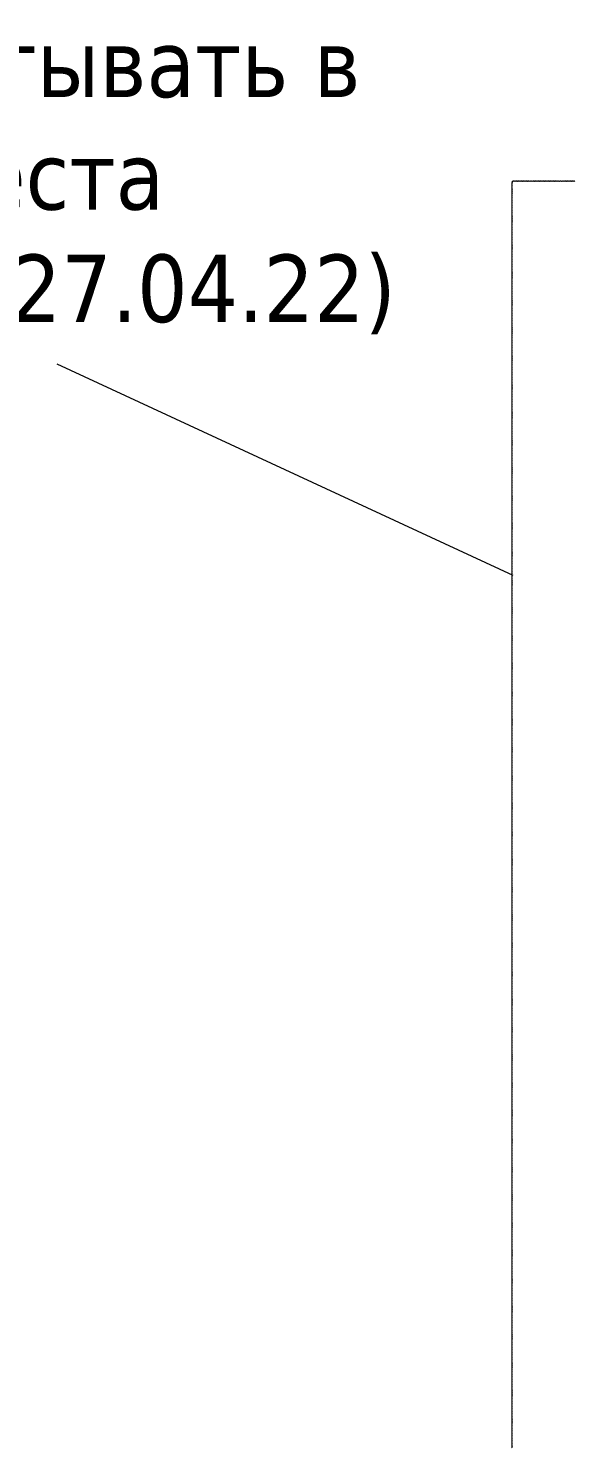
# Model space of a CAD drawing. Header units: millimetres. Extents: x -783640 to 8156175, y -1575894 to 1845315.
# Drawn here: x 278803 to 376043, y 1175690 to 1427934 of the extents above; entities that cross this region are included whole.
import ezdxf

# ---------------------------------------------------------------- set-up
doc = ezdxf.new("R2010")
doc.units = ezdxf.units.MM
doc.layers.add('экспертиза ДУ', color=1, linetype='Continuous', lineweight=0)
doc.layers.add('экспертиза ДУ пояснения', color=6, linetype='Continuous', lineweight=0)
doc.styles.add('ЭКСПЕРТИЗА', font='tahoma.ttf')

msp = doc.modelspace()

# ---------------------------------------------------------------- linework, layer by layer
at = {"layer": 'экспертиза ДУ'}
msp.add_lwpolyline([(376073, 1400707, 0.5205671), (375773, 1400707, 0.5205671), (375473, 1400707, 0.5205671), (375173, 1400707, 0.5205671), (374873, 1400707, 0.5205671), (374573, 1400707, 0.5205671), (374273, 1400707, 0.5205671), (373973, 1400707, 0.5205671), (373673, 1400707, 0.5205671), (373373, 1400707, 0.5205671), (373073, 1400707, 0.5205671), (372773, 1400707, 0.5205671), (372473, 1400707, 0.5205671), (372173, 1400707, 0.5205671), (371873, 1400707, 0.5205671), (371573, 1400707, 0.5205671), (371273, 1400707, 0.5205671), (370973, 1400707, 0.5205671), (370673, 1400707, 0.5205671), (370373, 1400707, 0.5205671), (370073, 1400707, 0.5205671), (369773, 1400707, 0.5205671), (369473, 1400707, 0.5205671), (369173, 1400707, 0.5205671), (368873, 1400707, 0.5205671), (368573, 1400707, 0.5205671), (368273, 1400707, 0.5205671), (367973, 1400707, 0.5205671), (367673, 1400707, 0.5205671), (367373, 1400707, 0.5205671), (367073, 1400707, 0.5205671), (366773, 1400707, 0.5205671), (366473, 1400707, 0.5205671), (366173, 1400707, 0.5205671), (365873, 1400707, 0.5205671), (365573, 1400707, 0.5205671), (365273, 1400707, 0.5205671), (364973, 1400707, 0.5205671), (364932, 1400449, 0.5205671), (364932, 1400149, 0.5205671), (364932, 1399849, 0.5205671), (364932, 1399549, 0.5205671), (364932, 1399249, 0.5205671), (364932, 1398949, 0.5205671), (364932, 1398649, 0.5205671), (364932, 1398349, 0.5205671), (364932, 1398049, 0.5205671), (364932, 1397749, 0.5205671), (364932, 1397449, 0.5205671), (364932, 1397149, 0.5205671), (364932, 1396849, 0.5205671), (364932, 1396549, 0.5205671), (364932, 1396249, 0.5205671), (364932, 1395949, 0.5205671), (364932, 1395649, 0.5205671), (364932, 1395349, 0.5205671), (364932, 1395049, 0.5205671), (364932, 1394749, 0.5205671), (364932, 1394449, 0.5205671), (364932, 1394149, 0.5205671), (364932, 1393849, 0.5205671), (364932, 1393549, 0.5205671), (364932, 1393249, 0.5205671), (364932, 1392949, 0.5205671), (364932, 1392649, 0.5205671), (364932, 1392349, 0.5205671), (364932, 1392049, 0.5205671), (364932, 1391749, 0.5205671), (364932, 1391449, 0.5205671), (364932, 1391149, 0.5205671), (364932, 1390849, 0.5205671), (364932, 1390549, 0.5205671), (364932, 1390249, 0.5205671), (364932, 1389949, 0.5205671), (364932, 1389649, 0.5205671), (364932, 1389349, 0.5205671), (364932, 1389049, 0.5205671), (364932, 1388749, 0.5205671), (364932, 1388449, 0.5205671), (364932, 1388149, 0.5205671), (364932, 1387849, 0.5205671), (364932, 1387549, 0.5205671), (364932, 1387249, 0.5205671), (364932, 1386949, 0.5205671), (364932, 1386649, 0.5205671), (364932, 1386349, 0.5205671), (364932, 1386049, 0.5205671), (364932, 1385749, 0.5205671), (364932, 1385449, 0.5205671), (364932, 1385149, 0.5205671), (364932, 1384849, 0.5205671), (364932, 1384549, 0.5205671), (364932, 1384249, 0.5205671), (364932, 1383949, 0.5205671), (364932, 1383649, 0.5205671), (364932, 1383349, 0.5205671), (364932, 1383049, 0.5205671), (364932, 1382749, 0.5205671), (364932, 1382449, 0.5205671), (364932, 1382149, 0.5205671), (364932, 1381849, 0.5205671), (364932, 1381549, 0.5205671), (364932, 1381249, 0.5205671), (364932, 1380949, 0.5205671), (364932, 1380649, 0.5205671), (364932, 1380349, 0.5205671), (364932, 1380049, 0.5205671), (364932, 1379749, 0.5205671), (364932, 1379449, 0.5205671), (364932, 1379149, 0.5205671), (364932, 1378849, 0.5205671), (364932, 1378549, 0.5205671), (364932, 1378249, 0.5205671), (364932, 1377949, 0.5205671), (364932, 1377649, 0.5205671), (364932, 1377349, 0.5205671), (364932, 1377049, 0.5205671), (364932, 1376749, 0.5205671), (364932, 1376449, 0.5205671), (364932, 1376149, 0.5205671), (364932, 1375849, 0.5205671), (364932, 1375549, 0.5205671), (364932, 1375249, 0.5205671), (364932, 1374949, 0.5205671), (364932, 1374649, 0.5205671), (364932, 1374349, 0.5205671), (364932, 1374049, 0.5205671), (364932, 1373749, 0.5205671), (364932, 1373449, 0.5205671), (364932, 1373149, 0.5205671), (364932, 1372849, 0.5205671), (364932, 1372549, 0.5205671), (364932, 1372249, 0.5205671), (364932, 1371949, 0.5205671), (364932, 1371649, 0.5205671), (364932, 1371349, 0.5205671), (364932, 1371049, 0.5205671), (364932, 1370749, 0.5205671), (364932, 1370449, 0.5205671), (364932, 1370149, 0.5205671), (364932, 1369849, 0.5205671), (364932, 1369549, 0.5205671), (364932, 1369249, 0.5205671), (364932, 1368949, 0.5205671), (364932, 1368649, 0.5205671), (364932, 1368349, 0.5205671), (364932, 1368049, 0.5205671), (364932, 1367749, 0.5205671), (364932, 1367449, 0.5205671), (364932, 1367149, 0.5205671), (364932, 1366849, 0.5205671), (364932, 1366549, 0.5205671), (364932, 1366249, 0.5205671), (364932, 1365949, 0.5205671), (364932, 1365649, 0.5205671), (364932, 1365349, 0.5205671), (364932, 1365049, 0.5205671), (364932, 1364749, 0.5205671), (364932, 1364449, 0.5205671), (364932, 1364149, 0.5205671), (364932, 1363849, 0.5205671), (364932, 1363549, 0.5205671), (364932, 1363249, 0.5205671), (364932, 1362949, 0.5205671), (364932, 1362649, 0.5205671), (364932, 1362349, 0.5205671), (364932, 1362049, 0.5205671), (364932, 1361749, 0.5205671), (364932, 1361449, 0.5205671), (364932, 1361149, 0.5205671), (364932, 1360849, 0.5205671), (364932, 1360549, 0.5205671), (364932, 1360249, 0.5205671), (364932, 1359949, 0.5205671), (364932, 1359649, 0.5205671), (364932, 1359349, 0.5205671), (364932, 1359049, 0.5205671), (364932, 1358749, 0.5205671), (364932, 1358449, 0.5205671), (364932, 1358149, 0.5205671), (364932, 1357849, 0.5205671), (364932, 1357549, 0.5205671), (364932, 1357249, 0.5205671), (364932, 1356949, 0.5205671), (364932, 1356649, 0.5205671), (364932, 1356349, 0.5205671), (364932, 1356049, 0.5205671), (364932, 1355749, 0.5205671), (364932, 1355449, 0.5205671), (364932, 1355149, 0.5205671), (364932, 1354849, 0.5205671), (364932, 1354549, 0.5205671), (364932, 1354249, 0.5205671), (364932, 1353949, 0.5205671), (364932, 1353649, 0.5205671), (364932, 1353349, 0.5205671), (364932, 1353049, 0.5205671), (364932, 1352749, 0.5205671), (364932, 1352449, 0.5205671), (364932, 1352149, 0.5205671), (364932, 1351849, 0.5205671), (364932, 1351549, 0.5205671), (364932, 1351249, 0.5205671), (364932, 1350949, 0.5205671), (364932, 1350649, 0.5205671), (364932, 1350349, 0.5205671), (364932, 1350049, 0.5205671), (364932, 1349749, 0.5205671), (364932, 1349449, 0.5205671), (364932, 1349149, 0.5205671), (364932, 1348849, 0.5205671), (364932, 1348549, 0.5205671), (364932, 1348249, 0.5205671), (364932, 1347949, 0.5205671), (364932, 1347649, 0.5205671), (364932, 1347349, 0.5205671), (364932, 1347049, 0.5205671), (364932, 1346749, 0.5205671), (364932, 1346449, 0.5205671), (364932, 1346149, 0.5205671), (364932, 1345849, 0.5205671), (364932, 1345549, 0.5205671), (364932, 1345249, 0.5205671), (364932, 1344949, 0.5205671), (364932, 1344649, 0.5205671), (364932, 1344349, 0.5205671), (364932, 1344049, 0.5205671), (364932, 1343749, 0.5205671), (364932, 1343449, 0.5205671), (364932, 1343149, 0.5205671), (364932, 1342849, 0.5205671), (364932, 1342549, 0.5205671), (364932, 1342249, 0.5205671), (364932, 1341949, 0.5205671), (364932, 1341649, 0.5205671), (364932, 1341349, 0.5205671), (364932, 1341049, 0.5205671), (364932, 1340749, 0.5205671), (364932, 1340449, 0.5205671), (364932, 1340149, 0.5205671), (364932, 1339849, 0.5205671), (364932, 1339549, 0.5205671), (364932, 1339249, 0.5205671), (364932, 1338949, 0.5205671), (364932, 1338649, 0.5205671), (364932, 1338349, 0.5205671), (364932, 1338049, 0.5205671), (364932, 1337749, 0.5205671), (364932, 1337449, 0.5205671), (364932, 1337149, 0.5205671), (364932, 1336849, 0.5205671), (364932, 1336549, 0.5205671), (364932, 1336249, 0.5205671), (364932, 1335949, 0.5205671), (364932, 1335649, 0.5205671), (364932, 1335349, 0.5205671), (364932, 1335049, 0.5205671), (364932, 1334749, 0.5205671), (364932, 1334449, 0.5205671), (364932, 1334149, 0.5205671), (364932, 1333849, 0.5205671), (364932, 1333549, 0.5205671), (364932, 1333249, 0.5205671), (364932, 1332949, 0.5205671), (364932, 1332649, 0.5205671), (364932, 1332349, 0.5205671), (364932, 1332049, 0.5205671), (364932, 1331749, 0.5205671), (364932, 1331449, 0.5205671), (364932, 1331149, 0.5205671), (364932, 1330849, 0.5205671), (364932, 1330549, 0.5205671), (364932, 1330249, 0.5205671), (364932, 1329949, 0.5205671), (364932, 1329649, 0.5205671), (364932, 1329349, 0.5205671), (364932, 1329049, 0.5205671), (364932, 1328749, 0.5205671), (364932, 1328449, 0.5205671), (364932, 1328149, 0.5205671), (364932, 1327849, 0.5205671), (364932, 1327549, 0.5205671), (364932, 1327249, 0.5205671), (364932, 1326949, 0.5205671), (364932, 1326649, 0.5205671), (364932, 1326349, 0.5205671), (364932, 1326049, 0.5205671), (364932, 1325749, 0.5205671), (364932, 1325449, 0.5205671), (364932, 1325149, 0.5205671), (364932, 1324849, 0.5205671), (364932, 1324549, 0.5205671), (364932, 1324249, 0.5205671), (364932, 1323949, 0.5205671), (364932, 1323649, 0.5205671), (364932, 1323349, 0.5205671), (364932, 1323049, 0.5205671), (364932, 1322749, 0.5205671), (364932, 1322449, 0.5205671), (364932, 1322149, 0.5205671), (364932, 1321849, 0.5205671), (364932, 1321549, 0.5205671), (364932, 1321249, 0.5205671), (364932, 1320949, 0.5205671), (364932, 1320649, 0.5205671), (364932, 1320349, 0.5205671), (364932, 1320049, 0.5205671), (364932, 1319749, 0.5205671), (364932, 1319449, 0.5205671), (364932, 1319149, 0.5205671), (364932, 1318849, 0.5205671), (364932, 1318549, 0.5205671), (364932, 1318249, 0.5205671), (364932, 1317949, 0.5205671), (364932, 1317649, 0.5205671), (364932, 1317349, 0.5205671), (364932, 1317049, 0.5205671), (364932, 1316749, 0.5205671), (364932, 1316449, 0.5205671), (364932, 1316149, 0.5205671), (364932, 1315849, 0.5205671), (364932, 1315549, 0.5205671), (364932, 1315249, 0.5205671), (364932, 1314949, 0.5205671), (364932, 1314649, 0.5205671), (364932, 1314349, 0.5205671), (364932, 1314049, 0.5205671), (364932, 1313749, 0.5205671), (364932, 1313449, 0.5205671), (364932, 1313149, 0.5205671), (364932, 1312849, 0.5205671), (364932, 1312549, 0.5205671), (364932, 1312249, 0.5205671), (364932, 1311949, 0.5205671), (364932, 1311649, 0.5205671), (364932, 1311349, 0.5205671), (364932, 1311049, 0.5205671), (364932, 1310749, 0.5205671), (364932, 1310449, 0.5205671), (364932, 1310149, 0.5205671), (364932, 1309849, 0.5205671), (364932, 1309549, 0.5205671), (364932, 1309249, 0.5205671), (364932, 1308949, 0.5205671), (364932, 1308649, 0.5205671), (364932, 1308349, 0.5205671), (364932, 1308049, 0.5205671), (364932, 1307749, 0.5205671), (364932, 1307449, 0.5205671), (364932, 1307149, 0.5205671), (364932, 1306849, 0.5205671), (364932, 1306549, 0.5205671), (364932, 1306249, 0.5205671), (364932, 1305949, 0.5205671), (364932, 1305649, 0.5205671), (364932, 1305349, 0.5205671), (364932, 1305049, 0.5205671), (364932, 1304749, 0.5205671), (364932, 1304449, 0.5205671), (364932, 1304149, 0.5205671), (364932, 1303849, 0.5205671), (364932, 1303549, 0.5205671), (364932, 1303249, 0.5205671), (364932, 1302949, 0.5205671), (364932, 1302649, 0.5205671), (364932, 1302349, 0.5205671), (364932, 1302049, 0.5205671), (364932, 1301749, 0.5205671), (364932, 1301449, 0.5205671), (364932, 1301149, 0.5205671), (364932, 1300849, 0.5205671), (364932, 1300549, 0.5205671), (364932, 1300249, 0.5205671), (364932, 1299949, 0.5205671), (364932, 1299649, 0.5205671), (364932, 1299349, 0.5205671), (364932, 1299049, 0.5205671), (364932, 1298749, 0.5205671), (364932, 1298449, 0.5205671), (364932, 1298149, 0.5205671), (364932, 1297849, 0.5205671), (364932, 1297549, 0.5205671), (364932, 1297249, 0.5205671), (364932, 1296949, 0.5205671), (364932, 1296649, 0.5205671), (364932, 1296349, 0.5205671), (364932, 1296049, 0.5205671), (364932, 1295749, 0.5205671), (364932, 1295449, 0.5205671), (364932, 1295149, 0.5205671), (364932, 1294849, 0.5205671), (364932, 1294549, 0.5205671), (364932, 1294249, 0.5205671), (364932, 1293949, 0.5205671), (364932, 1293649, 0.5205671), (364932, 1293349, 0.5205671), (364932, 1293049, 0.5205671), (364932, 1292749, 0.5205671), (364932, 1292449, 0.5205671), (364932, 1292149, 0.5205671), (364932, 1291849, 0.5205671), (364932, 1291549, 0.5205671), (364932, 1291249, 0.5205671), (364932, 1290949, 0.5205671), (364932, 1290649, 0.5205671), (364932, 1290349, 0.5205671), (364932, 1290049, 0.5205671), (364932, 1289749, 0.5205671), (364932, 1289449, 0.5205671), (364932, 1289149, 0.5205671), (364932, 1288849, 0.5205671), (364932, 1288549, 0.5205671), (364932, 1288249, 0.5205671), (364932, 1287949, 0.5205671), (364932, 1287649, 0.5205671), (364932, 1287349, 0.5205671), (364932, 1287049, 0.5205671), (364932, 1286749, 0.5205671), (364932, 1286449, 0.5205671), (364932, 1286149, 0.5205671), (364932, 1285849, 0.5205671), (364932, 1285549, 0.5205671), (364932, 1285249, 0.5205671), (364932, 1284949, 0.5205671), (364932, 1284649, 0.5205671), (364932, 1284349, 0.5205671), (364932, 1284049, 0.5205671), (364932, 1283749, 0.5205671), (364932, 1283449, 0.5205671), (364932, 1283149, 0.5205671), (364932, 1282849, 0.5205671), (364932, 1282549, 0.5205671), (364932, 1282249, 0.5205671), (364932, 1281949, 0.5205671), (364932, 1281649, 0.5205671), (364932, 1281349, 0.5205671), (364932, 1281049, 0.5205671), (364932, 1280749, 0.5205671), (364932, 1280449, 0.5205671), (364932, 1280149, 0.5205671), (364932, 1279849, 0.5205671), (364932, 1279549, 0.5205671), (364932, 1279249, 0.5205671), (364932, 1278949, 0.5205671), (364932, 1278649, 0.5205671), (364932, 1278349, 0.5205671), (364932, 1278049, 0.5205671), (364932, 1277749, 0.5205671), (364932, 1277449, 0.5205671), (364932, 1277149, 0.5205671), (364932, 1276849, 0.5205671), (364932, 1276549, 0.5205671), (364932, 1276249, 0.5205671), (364932, 1275949, 0.5205671), (364932, 1275649, 0.5205671), (364932, 1275349, 0.5205671), (364932, 1275049, 0.5205671), (364932, 1274749, 0.5205671), (364932, 1274449, 0.5205671), (364932, 1274149, 0.5205671), (364932, 1273849, 0.5205671), (364932, 1273549, 0.5205671), (364932, 1273249, 0.5205671), (364932, 1272949, 0.5205671), (364932, 1272649, 0.5205671), (364932, 1272349, 0.5205671), (364932, 1272049, 0.5205671), (364932, 1271749, 0.5205671), (364932, 1271449, 0.5205671), (364932, 1271149, 0.5205671), (364932, 1270849, 0.5205671), (364932, 1270549, 0.5205671), (364932, 1270249, 0.5205671), (364932, 1269949, 0.5205671), (364932, 1269649, 0.5205671), (364932, 1269349, 0.5205671), (364932, 1269049, 0.5205671), (364932, 1268749, 0.5205671), (364932, 1268449, 0.5205671), (364932, 1268149, 0.5205671), (364932, 1267849, 0.5205671), (364932, 1267549, 0.5205671), (364932, 1267249, 0.5205671), (364932, 1266949, 0.5205671), (364932, 1266649, 0.5205671), (364932, 1266349, 0.5205671), (364932, 1266049, 0.5205671), (364932, 1265749, 0.5205671), (364932, 1265449, 0.5205671), (364932, 1265149, 0.5205671), (364932, 1264849, 0.5205671), (364932, 1264549, 0.5205671), (364932, 1264249, 0.5205671), (364932, 1263949, 0.5205671), (364932, 1263649, 0.5205671), (364932, 1263349, 0.5205671), (364932, 1263049, 0.5205671), (364932, 1262749, 0.5205671), (364932, 1262449, 0.5205671), (364932, 1262149, 0.5205671), (364932, 1261849, 0.5205671), (364932, 1261549, 0.5205671), (364932, 1261249, 0.5205671), (364932, 1260949, 0.5205671), (364932, 1260649, 0.5205671), (364932, 1260349, 0.5205671), (364932, 1260049, 0.5205671), (364932, 1259749, 0.5205671), (364932, 1259449, 0.5205671), (364932, 1259149, 0.5205671), (364932, 1258849, 0.5205671), (364932, 1258549, 0.5205671), (364932, 1258249, 0.5205671), (364932, 1257949, 0.5205671), (364932, 1257649, 0.5205671), (364932, 1257349, 0.5205671), (364932, 1257049, 0.5205671), (364932, 1256749, 0.5205671), (364932, 1256449, 0.5205671), (364932, 1256149, 0.5205671), (364932, 1255849, 0.5205671), (364932, 1255549, 0.5205671), (364932, 1255249, 0.5205671), (364932, 1254949, 0.5205671), (364932, 1254649, 0.5205671), (364932, 1254349, 0.5205671), (364932, 1254049, 0.5205671), (364932, 1253749, 0.5205671), (364932, 1253449, 0.5205671), (364932, 1253149, 0.5205671), (364932, 1252849, 0.5205671), (364932, 1252549, 0.5205671), (364932, 1252249, 0.5205671), (364932, 1251949, 0.5205671), (364932, 1251649, 0.5205671), (364932, 1251349, 0.5205671), (364932, 1251049, 0.5205671), (364932, 1250749, 0.5205671), (364932, 1250449, 0.5205671), (364932, 1250149, 0.5205671), (364932, 1249849, 0.5205671), (364932, 1249549, 0.5205671), (364932, 1249249, 0.5205671), (364932, 1248949, 0.5205671), (364932, 1248649, 0.5205671), (364932, 1248349, 0.5205671), (364932, 1248049, 0.5205671), (364932, 1247749, 0.5205671), (364932, 1247449, 0.5205671), (364932, 1247149, 0.5205671), (364932, 1246849, 0.5205671), (364932, 1246549, 0.5205671), (364932, 1246249, 0.5205671), (364932, 1245949, 0.5205671), (364932, 1245649, 0.5205671), (364932, 1245349, 0.5205671), (364932, 1245049, 0.5205671), (364932, 1244749, 0.5205671), (364932, 1244449, 0.5205671), (364932, 1244149, 0.5205671), (364932, 1243849, 0.5205671), (364932, 1243549, 0.5205671), (364932, 1243249, 0.5205671), (364932, 1242949, 0.5205671), (364932, 1242649, 0.5205671), (364932, 1242349, 0.5205671), (364932, 1242049, 0.5205671), (364932, 1241749, 0.5205671), (364932, 1241449, 0.5205671), (364932, 1241149, 0.5205671), (364932, 1240849, 0.5205671), (364932, 1240549, 0.5205671), (364932, 1240249, 0.5205671), (364932, 1239949, 0.5205671), (364932, 1239649, 0.5205671), (364932, 1239349, 0.5205671), (364932, 1239049, 0.5205671), (364932, 1238749, 0.5205671), (364932, 1238449, 0.5205671), (364932, 1238149, 0.5205671), (364932, 1237849, 0.5205671), (364932, 1237549, 0.5205671), (364932, 1237249, 0.5205671), (364932, 1236949, 0.5205671), (364932, 1236649, 0.5205671), (364932, 1236349, 0.5205671), (364932, 1236049, 0.5205671), (364932, 1235749, 0.5205671), (364932, 1235449, 0.5205671), (364932, 1235149, 0.5205671), (364932, 1234849, 0.5205671), (364932, 1234549, 0.5205671), (364932, 1234249, 0.5205671), (364932, 1233949, 0.5205671), (364932, 1233649, 0.5205671), (364932, 1233349, 0.5205671), (364932, 1233049, 0.5205671), (364932, 1232749, 0.5205671), (364932, 1232449, 0.5205671), (364932, 1232149, 0.5205671), (364932, 1231849, 0.5205671), (364932, 1231549, 0.5205671), (364932, 1231249, 0.5205671), (364932, 1230949, 0.5205671), (364932, 1230649, 0.5205671), (364932, 1230349, 0.5205671), (364932, 1230049, 0.5205671), (364932, 1229749, 0.5205671), (364932, 1229449, 0.5205671), (364932, 1229149, 0.5205671), (364932, 1228849, 0.5205671), (364932, 1228549, 0.5205671), (364932, 1228249, 0.5205671), (364932, 1227949, 0.5205671), (364932, 1227649, 0.5205671), (364932, 1227349, 0.5205671), (364932, 1227049, 0.5205671), (364932, 1226749, 0.5205671), (364932, 1226449, 0.5205671), (364932, 1226149, 0.5205671), (364932, 1225849, 0.5205671), (364932, 1225549, 0.5205671), (364932, 1225249, 0.5205671), (364932, 1224949, 0.5205671), (364932, 1224649, 0.5205671), (364932, 1224349, 0.5205671), (364932, 1224049, 0.5205671), (364932, 1223749, 0.5205671), (364932, 1223449, 0.5205671), (364932, 1223149, 0.5205671), (364932, 1222849, 0.5205671), (364932, 1222549, 0.5205671), (364932, 1222249, 0.5205671), (364932, 1221949, 0.5205671), (364932, 1221649, 0.5205671), (364932, 1221349, 0.5205671), (364932, 1221049, 0.5205671), (364932, 1220749, 0.5205671), (364932, 1220449, 0.5205671), (364932, 1220149, 0.5205671), (364932, 1219849, 0.5205671), (364932, 1219549, 0.5205671), (364932, 1219249, 0.5205671), (364932, 1218949, 0.5205671), (364932, 1218649, 0.5205671), (364932, 1218349, 0.5205671), (364932, 1218049, 0.5205671), (364932, 1217749, 0.5205671), (364932, 1217449, 0.5205671), (364932, 1217149, 0.5205671), (364932, 1216849, 0.5205671), (364932, 1216549, 0.5205671), (364932, 1216249, 0.5205671), (364932, 1215949, 0.5205671), (364932, 1215649, 0.5205671), (364932, 1215349, 0.5205671), (364932, 1215049, 0.5205671), (364932, 1214749, 0.5205671), (364932, 1214449, 0.5205671), (364932, 1214149, 0.5205671), (364932, 1213849, 0.5205671), (364932, 1213549, 0.5205671), (364932, 1213249, 0.5205671), (364932, 1212949, 0.5205671), (364932, 1212649, 0.5205671), (364932, 1212349, 0.5205671), (364932, 1212049, 0.5205671), (364932, 1211749, 0.5205671), (364932, 1211449, 0.5205671), (364932, 1211149, 0.5205671), (364932, 1210849, 0.5205671), (364932, 1210549, 0.5205671), (364932, 1210249, 0.5205671), (364932, 1209949, 0.5205671), (364932, 1209649, 0.5205671), (364932, 1209349, 0.5205671), (364932, 1209049, 0.5205671), (364932, 1208749, 0.5205671), (364932, 1208449, 0.5205671), (364932, 1208149, 0.5205671), (364932, 1207849, 0.5205671), (364932, 1207549, 0.5205671), (364932, 1207249, 0.5205671), (364932, 1206949, 0.5205671), (364932, 1206649, 0.5205671), (364932, 1206349, 0.5205671), (364932, 1206049, 0.5205671), (364932, 1205749, 0.5205671), (364932, 1205449, 0.5205671), (364932, 1205149, 0.5205671), (364932, 1204849, 0.5205671), (364932, 1204549, 0.5205671), (364932, 1204249, 0.5205671), (364932, 1203949, 0.5205671), (364932, 1203649, 0.5205671), (364932, 1203349, 0.5205671), (364932, 1203049, 0.5205671), (364932, 1202749, 0.5205671), (364932, 1202449, 0.5205671), (364932, 1202149, 0.5205671), (364932, 1201849, 0.5205671), (364932, 1201549, 0.5205671), (364932, 1201249, 0.5205671), (364932, 1200949, 0.5205671), (364932, 1200649, 0.5205671), (364932, 1200349, 0.5205671), (364932, 1200049, 0.5205671), (364932, 1199749, 0.5205671), (364932, 1199449, 0.5205671), (364932, 1199149, 0.5205671), (364932, 1198849, 0.5205671), (364932, 1198549, 0.5205671), (364932, 1198249, 0.5205671), (364932, 1197949, 0.5205671), (364932, 1197649, 0.5205671), (364932, 1197349, 0.5205671), (364932, 1197049, 0.5205671), (364932, 1196749, 0.5205671), (364932, 1196449, 0.5205671), (364932, 1196149, 0.5205671), (364932, 1195849, 0.5205671), (364932, 1195549, 0.5205671), (364932, 1195249, 0.5205671), (364932, 1194949, 0.5205671), (364932, 1194649, 0.5205671), (364932, 1194349, 0.5205671), (364932, 1194049, 0.5205671), (364932, 1193749, 0.5205671), (364932, 1193449, 0.5205671), (364932, 1193149, 0.5205671), (364932, 1192849, 0.5205671), (364932, 1192549, 0.5205671), (364932, 1192249, 0.5205671), (364932, 1191949, 0.5205671), (364932, 1191649, 0.5205671), (364932, 1191349, 0.5205671), (364932, 1191049, 0.5205671), (364932, 1190749, 0.5205671), (364932, 1190449, 0.5205671), (364932, 1190149, 0.5205671), (364932, 1189849, 0.5205671), (364932, 1189549, 0.5205671), (364932, 1189249, 0.5205671), (364932, 1188949, 0.5205671), (364932, 1188649, 0.5205671), (364932, 1188349, 0.5205671), (364932, 1188049, 0.5205671), (364932, 1187749, 0.5205671), (364932, 1187449, 0.5205671), (364932, 1187149, 0.5205671), (364932, 1186849, 0.5205671), (364932, 1186549, 0.5205671), (364932, 1186249, 0.5205671), (364932, 1185949, 0.5205671), (364932, 1185649, 0.5205671), (364932, 1185349, 0.5205671), (364932, 1185049, 0.5205671), (364932, 1184749, 0.5205671), (364932, 1184449, 0.5205671), (364932, 1184149, 0.5205671), (364932, 1183849, 0.5205671), (364932, 1183549, 0.5205671), (364932, 1183249, 0.5205671), (364932, 1182949, 0.5205671), (364932, 1182649, 0.5205671), (364932, 1182349, 0.5205671), (364932, 1182049, 0.5205671), (364932, 1181749, 0.5205671), (364932, 1181449, 0.5205671), (364932, 1181149, 0.5205671), (364932, 1180849, 0.5205671), (364932, 1180549, 0.5205671), (364932, 1180249, 0.5205671), (364932, 1179949, 0.5205671), (364932, 1179649, 0.5205671), (364932, 1179349, 0.5205671), (364932, 1179049, 0.5205671), (364932, 1178749, 0.5205671), (364932, 1178449, 0.5205671), (364932, 1178149, 0.5205671), (364932, 1177849, 0.5205671), (364932, 1177549, 0.5205671), (364932, 1177249, 0.5205671), (364932, 1176949, 0.5205671), (364932, 1176649, 0.5205671), (364932, 1176349, 0.5205671), (364932, 1176049, 0.5205671), (364932, 1175749, 0.5205671), (364932, 1175449, 0.5205671)], format="xyb", dxfattribs=at)
msp.add_lwpolyline([(283879, 1368274), (365037, 1330699)], dxfattribs=at)

# ---------------------------------------------------------------- texts
at = {"layer": 'экспертиза ДУ пояснения', "color": 4, "lineweight": 0, "insert": (48764, 1427717, 0), "char_height": 12000, "width": 324252.19, "attachment_point": 1, "style": 'ЭКСПЕРТИЗА'}
msp.add_mtext('\\A1;Данные пункты из СТУ не учитывать в \\Pоценке ДУ. Мы определяем места устройства ДУ и притока. (СВ 27.04.22)', dxfattribs=at)

doc.saveas('drawing.dxf')
